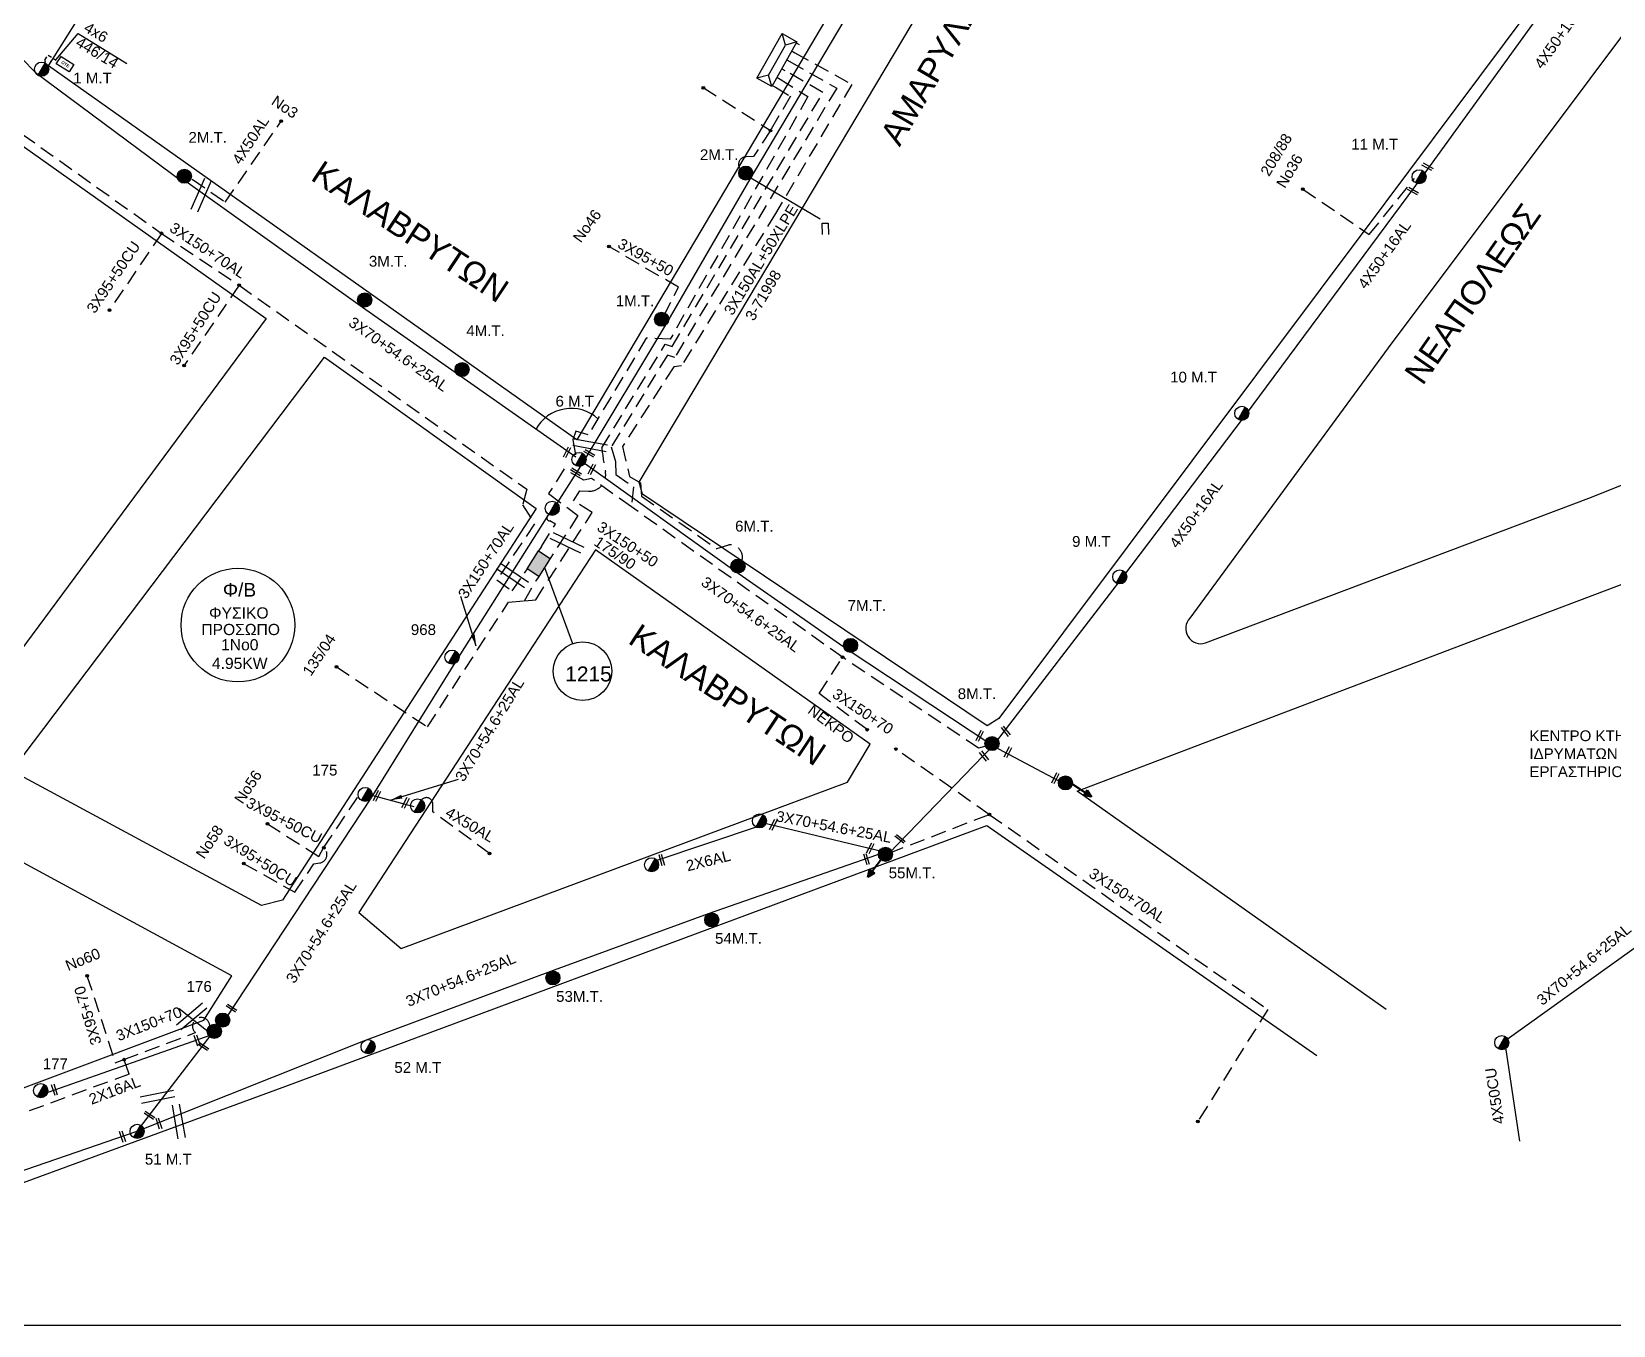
# Model space of a CAD drawing. Header units: millimetres. Extents: x 839 to 3144, y 747 to 1790.
# Drawn here: x 2443.5 to 2707.6, y 763.7 to 979.7 of the extents above; entities that cross this region are included whole.
import ezdxf
from ezdxf.enums import TextEntityAlignment as Align

# ---------------------------------------------------------------- set-up
doc = ezdxf.new("R2010")
doc.units = ezdxf.units.MM
doc.linetypes.add('DASHED', pattern=[19.05, 12.7, -6.35])
for name, color, linetype in [('Link Box 4 Διευθύνσεων', 7, 'Continuous'), ('Pillar OTE', 7, 'Continuous'), ('Γέφυρες Εναερίου Δικτύου', 7, 'DASHED'), ('Γυμνά εναέρια ΧΤ (1Φ)   2x16AL', 7, 'Continuous'), ('Γυμνά εναέρια ΧΤ (3Φ)   4x50CU', 7, 'Continuous'), ('Γυμνά εναέρια ΧΤ και ΦΟΠ (3Φ)   4x50+16AL', 7, 'Continuous'), ('Επίτονοι', 7, 'Continuous'), ('Επιγραφές - Σχήματα', 7, 'Continuous'), ('Καλώδια ΧΤ   2x6AL', 7, 'DASHED'), ('Καλώδια ΧΤ   3x150+50AL', 7, 'DASHED'), ('Καλώδια ΧΤ   3x150+70AL', 7, 'DASHED'), ('Καλώδια ΧΤ   3x150AL+50CU', 7, 'DASHED'), ('Καλώδια ΧΤ   3x150AL+50XLPE', 7, 'DASHED'), ('Καλώδια ΧΤ   3x95+50CU', 7, 'DASHED'), ('Καλώδια ΧΤ   4x50AL', 7, 'DASHED'), ('Μηχανική τομή', 7, 'Continuous'), ('Στύλος Ξύλινος', 7, 'Continuous'), ('Στύλος Ξύλινος @ 1', 7, 'Continuous'), ('Στύλος ΦΜ', 7, 'Continuous'), ('Στύλος ΦΜ @ 1', 7, 'Continuous'), ('Συνδέσεις', 7, 'Continuous'), ('Συνεστραμμένα ΧΤ   3x70+54.6+25AL', 7, 'SYN_LINE'), ('Τομή', 7, 'Continuous'), ('Υποσταθμός πόλεως', 7, 'Continuous'), ('Υπόβαθρο ΔΕΗ', 7, 'Continuous'), ('Υπόγεια καλώδια Παροχών ΧΤ   4x6', 7, 'DASHED')]:
    doc.layers.add(name, color=color, linetype=linetype)
doc.styles.add('ar', font='ARIAL.TTF')
doc.styles.get("Standard").update_dxf_attribs({"font": 'ARIAL.TTF'})
doc.linetypes.add('SYN_LINE', pattern='A,0.5,-0.0001,["/\\/\\/\\/",Standard,S=0.1,R=0,X=0,Y=-0.05],-0.25', length=0.7501)
doc.dimstyles.new('ISO-25', dxfattribs={"dimtxt": 2.5, "dimasz": 2.5, "dimexe": 1.25, "dimexo": 0.625, "dimtad": 1, "dimtxsty": 'Standard', "dimcen": 2.5, "dimadec": 0, "dimazin": 0, "dimtfac": 1, "dimtmove": 0, "dimatfit": 3, "dimfxl": 1, "dimarcsym": 0})

# ---------------------------------------------------------------- blocks, each defined once
blk = doc.blocks.new('ΥΠΑΡΧΩΝ ΤΣΙΜΕΝΤΕΝΙΟΣ ΣΤΥΛΟΣ')
at = {"layer": 'Στύλος ΦΜ'}
blk.add_hatch(color=7, dxfattribs=at).paths.add_polyline_path([(-1.29, -2.28, 0.574793), (2.62, 0, 0.268822), (1.3, 2.27)])
at = {"layer": 'Στύλος ΦΜ', "color": 7}
blk.add_line((-1.29, -2.28), (1.3, 2.27), dxfattribs=at)
blk.add_circle((0, 0), 2.62, dxfattribs=at)
at = {"layer": 'Στύλος ΦΜ', "flags": 4}
for tag, p in [('ΑΡΙΘΜΟΣ', (-4.68, 8.05)), ('ΤΥΠΟΣ', (-4.91, 3.03))]:
    blk.add_attdef(tag, p, '', height=4, dxfattribs=at)
blk = doc.blocks.new('ΤΟΜΗ')
at = {"layer": 'Τομή', "ltscale": 40}
for p, q in [((-5.68, 0), (5.68, 0)), ((5.68, -2.33), (-5.68, -2.33))]:
    blk.add_line(p, q, dxfattribs=at)
blk = doc.blocks.new('ΕΠΙΤΟΝΟΣ')
at = {"layer": 'Επίτονοι', "lineweight": 40, "ltscale": 40}
blk.add_hatch(color=256, dxfattribs=at).paths.add_polyline_path([(-1.13, 6.47), (0, 9.1), (1.13, 6.47)])
for p, q in [((-1.13, 6.47), (0, 9.1)), ((1.13, 6.47), (-1.13, 6.47)), ((-1.13, 6.47), (0, 6.47)), ((0, 9.1), (1.13, 6.47)), ((0, 6.47), (0, 0))]:
    blk.add_line(p, q, dxfattribs=at)
blk = doc.blocks.new('ΥΠΟΣΤΑΘΜΟΣ ΠΟΛΕΩΣ 6 ΑΝΑΧΩΡΗΣΕΩΝ')
at = {"layer": 'Υποσταθμός πόλεως', "linetype": 'Continuous', "ltscale": 40}
for p, q in [((-8.18, -2.82), (-8.18, -4)), ((-5.01, -2.82), (-5.01, -4)), ((-1.74, -2.82), (-1.74, -4)), ((1.65, -2.82), (1.65, -4)), ((5.07, -2.82), (5.07, -4)), ((8.16, -2.82), (8.16, -4))]:
    blk.add_line(p, q, dxfattribs=at)
blk.add_lwpolyline([(-8.57, 2.82), (8.57, 2.82), (8.57, -2.82), (-8.57, -2.82)], close=True, dxfattribs=at)
for points in [[(-5.75, 0), (-8.57, 2.82)], [(5.75, 0), (8.57, 2.82)], [(-8.57, -2.82), (-5.75, 0)], [(-5.75, 0), (5.75, 0)], [(8.57, -2.82), (5.75, 0)]]:
    blk.add_lwpolyline(points, dxfattribs=at)
at = {"layer": 'Υποσταθμός πόλεως', "linetype": 'SYN_LINE', "ltscale": 40, "flags": 1}
for tag, p in [('ΜΕΤΑΣΧΗΜΑΤΙΣΜΟΣ', (9.64, 1.91)), ('ΙΣΧΥΣ', (9.62, -0.89)), ('ΑΡΙΘΜΟΣ', (9.74, -3.61))]:
    blk.add_attdef(tag, p, '', height=1.8, dxfattribs=at)
blk = doc.blocks.new('LINK BOX 4 ΑΝΑΧΩΡΗΣΕΩΝ')
at = {"layer": 'Link Box 4 Διευθύνσεων', "ltscale": 40}
blk.add_hatch(color=256, dxfattribs=at).paths.add_polyline_path([(-3.54, 0), (-3.54, -4.67), (3.54, -4.67), (3.54, 0)])
for p, q in [((-3.54, 0), (-5.33, 0)), ((5.33, 0), (3.54, 0)), ((-3.54, -4.67), (-5.33, -4.67)), ((5.33, -4.67), (3.54, -4.67))]:
    blk.add_line(p, q, dxfattribs=at)
blk.add_lwpolyline([(-3.54, -4.67), (-3.54, 0), (3.54, 0), (3.54, -4.67)], close=True, dxfattribs=at)
blk = doc.blocks.new('ΥΠΑΡΧΩΝ ΞΥΛΙΝΟΣ ΣΤΥΛΟΣ')
at = {"layer": 'Στύλος Ξύλινος'}
h = blk.add_hatch(color=7, dxfattribs=at)
h.paths.add_polyline_path([(-2.62, 0, 0.270008), (-1.29, -2.28), (1.3, 2.27, 0.576266)])
h.paths.add_polyline_path([(-1.29, -2.28, 0.574793), (2.62, 0, 0.268822), (1.3, 2.27)])
at = {"layer": 'Στύλος Ξύλινος', "color": 7}
blk.add_line((-1.29, -2.28), (1.3, 2.27), dxfattribs=at)
blk.add_circle((0, 0), 2.62, dxfattribs=at)
at = {"layer": 'Στύλος Ξύλινος', "flags": 4}
for tag, p in [('ΑΡΙΘΜΟΣ', (-4.91, 8.6)), ('ΤΥΠΟΣ', (-4.85, 3.39))]:
    blk.add_attdef(tag, p, '', height=4, dxfattribs=at)
blk = doc.blocks.new('_ΣΥΝΔΕΣΗ')
at = {"layer": 'Συνδέσεις', "linetype": 'SYN_LINE', "ltscale": 40}
blk.add_hatch(color=256, dxfattribs=at).paths.add_polyline_path([(0.5, -0.01, 1), (-0.5, -0.01, 1)])
at = {"layer": 'Συνδέσεις'}
blk.add_circle((0, -0.01), 0.5, dxfattribs=at)
blk = doc.blocks.new('ΜΗΧΑΝΙΚΗ ΤΟΜΗ')
at = {"layer": 'Μηχανική τομή', "ltscale": 40}
for p, q in [((-1.89, 0.78), (1.89, 0.78)), ((1.89, 0), (-1.89, 0))]:
    blk.add_line(p, q, dxfattribs=at)
blk = doc.blocks.new('A$C3F94617C')
at = {"layer": 'Μηχανική τομή', "xscale": 0.5, "yscale": 0.5, "zscale": 0.5}
blk.add_blockref('ΜΗΧΑΝΙΚΗ ΤΟΜΗ', (0.95, 0), dxfattribs=at)
blk = doc.blocks.new('PILLAR ΟΤΕ')
at = {"layer": 'Pillar OTE', "ltscale": 40}
blk.add_lwpolyline([(-3.31, 2.02), (3.39, 2.02), (3.39, -1.99), (-3.31, -1.99)], close=True, dxfattribs=at)
at = {"layer": 'Pillar OTE', "insert": (-1.81, 0.71), "char_height": 1.3575, "width": 109.961, "attachment_point": 1}
blk.add_mtext('{\\fArial|b1|i0|c161|p34;OTE}', dxfattribs=at)

msp = doc.modelspace()

# ---------------------------------------------------------------- linework, layer by layer
at = {"layer": 'Γέφυρες Εναερίου Δικτύου', "color": 173, "ltscale": 0.2}
msp.add_lwpolyline([(2555.63, 970.37), (2566.83, 963.23)], dxfattribs=at)
msp.add_lwpolyline([(2567.66, 970.42), (2570.17, 968.93), (2566.83, 963.23), (2564.03, 958.85), (2562.71, 958.79, 0.700331), (2562, 956.54, 4.844183)], format="xyb", dxfattribs=at)
at = {"layer": 'Γέφυρες Εναερίου Δικτύου', "color": 173, "linetype": 'SYN_LINE', "ltscale": 15}
msp.add_lwpolyline([(2563.58, 955.29), (2575.17, 948.48)], dxfattribs=at)
at = {"layer": 'Γέφυρες Εναερίου Δικτύου', "color": 151, "ltscale": 0.2}
msp.add_lwpolyline([(2655.77, 953.41), (2666.84, 945.84), (2674.4, 955.19)], dxfattribs=at)
at = {"layer": 'Γέφυρες Εναερίου Δικτύου', "color": 62, "ltscale": 0.2}
msp.add_lwpolyline([(2603.39, 849), (2587.8, 859.92)], dxfattribs=at)
at = {"layer": 'Γυμνά εναέρια ΧΤ (1Φ)   2x16AL', "color": 1, "ltscale": 0.2}
msp.add_lwpolyline([(2446.22, 802.65), (2473.45, 812.21)], dxfattribs=at)
at = {"layer": 'Γυμνά εναέρια ΧΤ (3Φ)   4x50CU', "linetype": 'SYN_LINE', "ltscale": 15}
msp.add_lwpolyline([(2691.98, 794.42), (2689.48, 811.22)], dxfattribs=at)
at = {"layer": 'Γυμνά εναέρια ΧΤ και ΦΟΠ (3Φ)   4x50+16AL', "color": 151, "linetype": 'SYN_LINE', "ltscale": 20}
msp.add_lwpolyline([(2704.9, 995.95), (2675.83, 955.77), (2645.93, 915.43), (2625.63, 888.65), (2603.98, 860.46), (2615.84, 854.18)], dxfattribs=at)
at = {"layer": 'Επιγραφές - Σχήματα', "linetype": 'Continuous', "ltscale": 0.2}
for p, q in [((2529.12, 890.25), (2533.79, 877.52)), ((2468.07, 816.59), (2473.71, 812.17))]:
    msp.add_line(p, q, dxfattribs=at)
at = {"layer": 'Επιγραφές - Σχήματα'}
msp.add_lwpolyline([(875.79, 1777.39), (2904.25, 1777.39), (2904.25, 763.69), (875.79, 763.69)], close=True, dxfattribs=at)
at = {"layer": 'Επιγραφές - Σχήματα', "linetype": 'Continuous', "ltscale": 0.2}
msp.add_lwpolyline([(2575.51, 945.86), (2575.46, 947.73), (2576.48, 947.73), (2576.53, 945.84)], dxfattribs=at)
at = {"layer": 'Επιγραφές - Σχήματα', "color": 202}
msp.add_circle((2477.9, 880.62), 9.49, dxfattribs=at)
at = {"layer": 'Επιγραφές - Σχήματα', "linetype": 'Continuous', "ltscale": 0.2}
msp.add_circle((2535.47, 872.93), 4.89, dxfattribs=at)
msp.add_arc((2533.55, 910.09), 6.71, 48.0169, 151.656, dxfattribs=at)
at = {"layer": 'Καλώδια ΧΤ   2x6AL', "color": 62, "linetype": 'SYN_LINE', "ltscale": 20}
msp.add_lwpolyline([(2547.57, 841.27), (2565.2, 847.14)], dxfattribs=at)
at = {"layer": 'Καλώδια ΧΤ   3x150+50AL', "color": 85, "ltscale": 0.2}
msp.add_lwpolyline([(2525.74, 884.66), (2527.64, 884.86), (2537.09, 899.44), (2533.96, 901.39), (2535.02, 903.02), (2536.48, 902.98, 0.482625), (2539.27, 906.27, -0.024077), (2538.68, 910.24), (2549.26, 927.52), (2550.42, 927.13), (2575.6, 969.53), (2569.24, 973.23)], format="xyb", dxfattribs=at)
for points in [[(2528.59, 893.75), (2530.94, 897.48), (2530, 898.02)], [(2494.37, 873.65), (2509.57, 863.62), (2523.07, 884.43), (2525.74, 884.66), (2527.68, 888.01)]]:
    msp.add_lwpolyline(points, dxfattribs=at)
at = {"layer": 'Καλώδια ΧΤ   3x150+50AL', "color": 2, "ltscale": 0.2}
msp.add_lwpolyline([(2458.87, 808.06), (2459.72, 805.63), (2422.58, 791.97), (2414.79, 789.19), (2414.63, 788.58, -0.886478), (2410.61, 789.13), (2405.33, 787.46), (2404.84, 786.18, -0.665936), (2401.42, 786.07), (2387.39, 780.69, -0.200414), (2381.56, 780.87), (2379.83, 782.97), (2321.37, 821.11), (2326.2, 825.67)], format="xyb", dxfattribs=at)
at = {"layer": 'Καλώδια ΧΤ   3x150+50AL', "color": 85, "ltscale": 0.2}
msp.add_arc((2530.01, 898.54), 0.526, 103.4078, 268.6554, dxfattribs=at)
at = {"layer": 'Καλώδια ΧΤ   3x150+70AL', "color": 30, "ltscale": 0.2}
msp.add_lwpolyline([(2441.9, 962.6), (2465.16, 946.03), (2478.13, 937.37), (2526.15, 903.29), (2525.46, 900.7), (2527.45, 897.51), (2521.15, 888.18), (2523.7, 886.33), (2525.71, 889.26)], dxfattribs=at)
at = {"layer": 'Καλώδια ΧΤ   3x150+70AL', "color": 151, "ltscale": 0.2}
for points in [[(2603.44, 860.58), (2601.61, 860.07), (2578.88, 875.25), (2543.64, 900.35), (2536.96, 905.11), (2535.68, 904.8), (2532.38, 906.71), (2529.79, 902.57), (2534.69, 898.91), (2530.55, 892.5)], [(2582.98, 863.16), (2574.98, 869.17), (2578.88, 875.25)]]:
    msp.add_lwpolyline(points, dxfattribs=at)
at = {"layer": 'Καλώδια ΧΤ   3x150+70AL', "color": 62, "ltscale": 0.2}
msp.add_lwpolyline([(2586.65, 842.55), (2603.39, 849), (2649.89, 816.45), (2638.2, 797.73)], dxfattribs=at)
at = {"layer": 'Καλώδια ΧΤ   3x150+70AL', "color": 2, "ltscale": 0.2}
msp.add_lwpolyline([(2452.7, 822.06), (2457.42, 807.53), (2458.87, 808.06)], dxfattribs=at)
msp.add_lwpolyline([(2458.87, 808.06), (2470.81, 812.57, -1.536755), (2473.2, 813.68)], format="xyb", dxfattribs=at)
at = {"layer": 'Καλώδια ΧΤ   3x150AL+50CU', "linetype": 'DASHED', "ltscale": 0.2}
msp.add_lwpolyline([(2446.26, 974.01), (2446.8, 974.86)], dxfattribs=at)
at = {"layer": 'Καλώδια ΧΤ   3x150AL+50XLPE', "color": 173, "linetype": 'SYN_LINE', "ltscale": 20}
msp.add_lwpolyline([(2535.55, 907.77), (2549.51, 931.05), (2563.47, 955.11), (2578.99, 981.25), (2594.44, 1007.93)], dxfattribs=at)
at = {"layer": 'Καλώδια ΧΤ   3x150AL+50XLPE', "color": 151, "ltscale": 0.2}
msp.add_lwpolyline([(2570.07, 974.71), (2577.91, 970.29), (2550.86, 925.32), (2549.65, 925.72), (2540.25, 910.37), (2540.95, 907.91), (2541, 905.76), (2543.96, 903.7), (2543.64, 900.35)], dxfattribs=at)
at = {"layer": 'Καλώδια ΧΤ   3x150AL+50XLPE', "color": 62, "ltscale": 0.2}
msp.add_lwpolyline([(2570.91, 976.2), (2580.44, 970.9), (2567.68, 949.33), (2551.96, 923.9), (2550.68, 923.77), (2542.14, 910.45), (2543.31, 905.43), (2545.15, 904.38), (2545.3, 902.15), (2557.86, 893.39), (2559.87, 894, -0.572095), (2562.02, 891.18, -4.014858)], format="xyb", dxfattribs=at)
at = {"layer": 'Καλώδια ΧΤ   3x150AL+50XLPE', "color": 2, "ltscale": 0.2}
msp.add_lwpolyline([(2568.44, 971.8), (2573.1, 968.86), (2550.09, 928.37), (2546.1, 928.53), (2536.41, 912.37), (2534.32, 913.03), (2533.82, 911.56), (2534.32, 908.69)], dxfattribs=at)
at = {"layer": 'Καλώδια ΧΤ   3x95+50CU', "color": 30, "ltscale": 0.2}
for points in [[(2465.16, 946.03), (2456.45, 933.21)], [(2478.13, 937.37), (2468.91, 923.96)]]:
    msp.add_lwpolyline(points, dxfattribs=at)
at = {"layer": 'Καλώδια ΧΤ   3x95+50CU', "color": 173, "ltscale": 0.2}
msp.add_lwpolyline([(2549.05, 932.28), (2551.48, 937.04), (2539.86, 943.84)], dxfattribs=at)
at = {"layer": 'Καλώδια ΧΤ   3x95+50CU', "color": 85, "ltscale": 0.2}
msp.add_lwpolyline([(2482.83, 847.45), (2491.43, 841.96), (2492.21, 843.44), (2498.18, 852.27)], dxfattribs=at)
msp.add_lwpolyline([(2478.85, 840.82), (2487.41, 836), (2490.6, 840.76), (2491.57, 840.9, 0.669241), (2492.21, 843.44)], format="xyb", dxfattribs=at)
at = {"layer": 'Καλώδια ΧΤ   4x50AL', "color": 173, "ltscale": 0.2}
msp.add_lwpolyline([(2470.27, 955.08), (2475.79, 951.25), (2485.14, 964.78)], dxfattribs=at)
at = {"layer": 'Καλώδια ΧΤ   4x50AL', "color": 85, "ltscale": 0.2}
msp.add_lwpolyline([(2519.92, 842.49), (2510.46, 849.43), (2510.45, 850.75, 0.706248), (2508.56, 851.41, 2.078555)], format="xyb", dxfattribs=at)
at = {"layer": 'Συνεστραμμένα ΧΤ   3x70+54.6+25AL', "color": 173, "ltscale": 10}
msp.add_lwpolyline([(2438.23, 979.1), (2444.55, 972.42)], dxfattribs=at)
at = {"layer": 'Συνεστραμμένα ΧΤ   3x70+54.6+25AL', "color": 173, "ltscale": 20}
msp.add_lwpolyline([(2444.08, 972.92), (2468.76, 954.59)], dxfattribs=at)
at = {"layer": 'Συνεστραμμένα ΧΤ   3x70+54.6+25AL', "color": 2, "ltscale": 20}
msp.add_lwpolyline([(2469.59, 954.49), (2498.7, 933.71), (2534.32, 908.69)], dxfattribs=at)
at = {"layer": 'Συνεστραμμένα ΧΤ   3x70+54.6+25AL', "color": 85, "ltscale": 10}
msp.add_lwpolyline([(2530.5, 899.82), (2535.55, 907.77)], dxfattribs=at)
at = {"layer": 'Συνεστραμμένα ΧΤ   3x70+54.6+25AL', "color": 62, "ltscale": 20}
for points in [[(2586.65, 842.55), (2603.98, 860.46), (2579.63, 876.52), (2560.88, 889.63), (2535.55, 907.77)], [(2461.1, 796.13), (2498.96, 811.22), (2530.17, 822.84), (2556.51, 832.44), (2585.86, 842.71), (2566.18, 847.43)]]:
    msp.add_lwpolyline(points, dxfattribs=at)
at = {"layer": 'Συνεστραμμένα ΧΤ   3x70+54.6+25AL', "color": 85, "ltscale": 20}
for points in [[(2476.06, 815.17), (2500.14, 851.7), (2514.47, 874.74), (2529.81, 899.1)], [(2499.44, 852.46), (2507.28, 850.32)]]:
    msp.add_lwpolyline(points, dxfattribs=at)
at = {"layer": 'Συνεστραμμένα ΧΤ   3x70+54.6+25AL', "ltscale": 20}
msp.add_lwpolyline([(2689.48, 811.22), (2724.82, 836.53), (2759.6, 862.18)], dxfattribs=at)
at = {"layer": 'Συνεστραμμένα ΧΤ   3x70+54.6+25AL', "color": 1, "ltscale": 20}
msp.add_lwpolyline([(2394.27, 772.71), (2422.24, 782.75), (2461.1, 796.13), (2473.45, 812.21)], dxfattribs=at)
at = {"layer": 'Υπόβαθρο ΔΕΗ'}
for points in [[(2534.48, 911.54), (2446.26, 974.01), (2515.78, 1084.35), (2547.98, 1135.31), (2615.62, 1211.63), (2684.56, 1289.73), (2704.29, 1262.13), (2742.45, 1247.53), (2689.38, 1168.31), (2639.25, 1087.91), (2593.48, 1011.15), (2555.21, 946.45), (2534.48, 911.54)], [(2603.01, 863.79), (2545.47, 902.46), (2544.94, 904.51), (2619.44, 1029.67), (2680.19, 1132.74), (2754.03, 1242.66), (2842.29, 1209.49), (2799.07, 1139.93), (2740.93, 1046.78), (2669.46, 951.09), (2604.99, 865), (2603.01, 863.79)], [(2451.21, 979.38), (2459.35, 974.37)], [(2669.64, 816.45), (2618.07, 852.91), (2694.48, 881.96), (2737.35, 898.13)], [(2329.35, 820.26), (2387.14, 782.75), (2472.21, 814.65), (2476.88, 822.06), (2379.67, 874.79), (2367.18, 856), (2329.35, 820.26)], [(2383.31, 763.88), (2390.06, 768.44), (2485.9, 803.62), (2602.98, 847.15), (2658.11, 808.75)]]:
    msp.add_lwpolyline(points, dxfattribs=at)
msp.add_lwpolyline([(2891.74, 1163.49), (2869.31, 1198.32), (2857.21, 1203.24), (2806.56, 1123.33), (2756.82, 1044.44), (2737.33, 1016.79), (2670.02, 926.9), (2636.87, 881.79, 0.769211), (2639.49, 877.63), (2703.52, 901.81), (2729.08, 912)], format="xyb", dxfattribs=at)
for points in [[(2386.72, 884.93), (2439.19, 962.58), (2482.62, 931.8), (2430.54, 861.44)], [(2440.16, 856.29), (2492.35, 925.37), (2527.72, 900.09), (2485.36, 834.68), (2481.86, 833.81)], [(2498.08, 832.64), (2505.17, 826.62), (2579.72, 854.41), (2583.51, 860.72), (2537.65, 893.17)]]:
    msp.add_lwpolyline(points, close=True, dxfattribs=at)
at = {"layer": 'Υπόγεια καλώδια Παροχών ΧΤ   4x6', "color": 173, "linetype": 'DASHED', "ltscale": 0.05}
msp.add_lwpolyline([(2445.72, 974.47, 0.179263), (2445.68, 974.97), (2446.22, 975.81), (2447.84, 974.79)], format="xyb", dxfattribs=at)

# ---------------------------------------------------------------- block references
at = {"layer": 'Link Box 4 Διευθύνσεων', "xscale": 0.5000000000000366, "yscale": 0.5000000000000366, "zscale": 0.5000000000000366, "rotation": 57.40127567530714}
msp.add_blockref('LINK BOX 4 ΑΝΑΧΩΡΗΣΕΩΝ', (2527.15, 891.51), dxfattribs=at)
at = {"layer": 'Pillar OTE', "xscale": 0.3749999999999999, "yscale": 0.3749999999999999, "zscale": 0.3749999999999999, "rotation": 327.8224421343824}
msp.add_blockref('PILLAR ΟΤΕ', (2449.03, 974.29), dxfattribs=at)
at = {"layer": 'Επίτονοι'}
for p, xscale, yscale, zscale, rotation in [((2617.01, 854.21), 0.4499999999997981, 0.4499999999997981, 0.4499999999997981, 236.6273438908938), ((2585.54, 841.8), 0.4500000000001192, 0.4500000000001192, 0.4500000000001192, 143.0121658120987)]:
    msp.add_blockref('ΕΠΙΤΟΝΟΣ', p, dxfattribs=dict(at, xscale=xscale, yscale=yscale, zscale=zscale, rotation=rotation))
at = {"layer": 'Επιγραφές - Σχήματα', "ltscale": 0.2}
for p, rotation in [((2677.49, 956.87), 151.1949674414094), ((2675.09, 952.81), 151.1949674414094), ((2533.13, 910.4), 243.1725739680741), ((2537.53, 908.97), 149.6674386260489), ((2535.29, 905.9), 149.6674386260489), ((2537.26, 907.56), 243.1725739680741), ((2605.4, 863.52), 308.7184149925095), ((2602.03, 863.06), 243.1725739680741), ((2601.76, 859.36), 308.7184149925095), ((2606.74, 860.33), 243.1725739680741), ((2614.68, 855.99), 243.1725739680741), ((2501.4, 853.04), 243.1725739680741), ((2506.16, 851.87), 243.1725739680741), ((2567.56, 848.2), 243.1725739680741), ((2587.62, 845.35), 322.2137413259049), ((2583.76, 844.28), 243.1725739680741), ((2548.24, 842.26), 286.6914252185033), ((2582.42, 842.4), 286.6914252185034), ((2477.74, 816.29), 146.2133020609997), ((2471.59, 810.4), 108.5322062583109), ((2473.04, 809.88), 146.2133020609997), ((2447.75, 802.2), 108.5322062583109), ((2464.02, 798.4), 146.2133020609997), ((2465.2, 796.56), 108.5322062583106), ((2459.11, 794.36), 108.5322062583109)]:
    msp.add_blockref('A$C3F94617C', p, dxfattribs=dict(at, rotation=rotation))
at = {"layer": 'Στύλος Ξύλινος @ 1', "ltscale": 40}
ref = msp.add_blockref('ΥΠΑΡΧΩΝ ΞΥΛΙΝΟΣ ΣΤΥΛΟΣ', (2468.96, 955.58), dxfattribs=dict(at, xscale=0.4499999999998181, yscale=0.4499999999998181, zscale=0.4499999999998181))
ref.add_attrib('ΤΥΠΟΣ', '2Μ.Τ.', (2469.65, 961.16), dxfattribs={"layer": 'Στύλος Ξύλινος', "height": 1.8, "flags": 4})
ref = msp.add_blockref('ΥΠΑΡΧΩΝ ΞΥΛΙΝΟΣ ΣΤΥΛΟΣ', (2562.72, 956.09), dxfattribs=dict(at, xscale=0.4499999999998181, yscale=0.4499999999998181, zscale=0.4499999999998181))
ref.add_attrib('ΤΥΠΟΣ', '2Μ.Τ.', (2555.06, 958.27), dxfattribs={"layer": 'Στύλος Ξύλινος', "height": 1.8, "flags": 4})
ref = msp.add_blockref('ΥΠΑΡΧΩΝ ΞΥΛΙΝΟΣ ΣΤΥΛΟΣ', (2499.08, 934.91), dxfattribs=dict(at, xscale=0.4499999999998181, yscale=0.4499999999998181, zscale=0.4499999999998181))
ref.add_attrib('ΤΥΠΟΣ', '3Μ.Τ.', (2499.78, 940.48), dxfattribs={"layer": 'Στύλος Ξύλινος', "height": 1.8, "flags": 4})
ref = msp.add_blockref('ΥΠΑΡΧΩΝ ΞΥΛΙΝΟΣ ΣΤΥΛΟΣ', (2548.67, 931.69), dxfattribs=dict(at, xscale=0.4499999999998181, yscale=0.4499999999998181, zscale=0.4499999999998181))
ref.add_attrib('ΤΥΠΟΣ', '1Μ.Τ.', (2541.01, 933.87), dxfattribs={"layer": 'Στύλος Ξύλινος', "height": 1.8, "flags": 4})
ref = msp.add_blockref('ΥΠΑΡΧΩΝ ΞΥΛΙΝΟΣ ΣΤΥΛΟΣ', (2515.35, 923.29), dxfattribs=dict(at, xscale=0.4499999999998181, yscale=0.4499999999998181, zscale=0.4499999999998181))
ref.add_attrib('ΤΥΠΟΣ', '4Μ.Τ.', (2516.05, 928.87), dxfattribs={"layer": 'Στύλος Ξύλινος', "height": 1.8, "flags": 4})
ref = msp.add_blockref('ΥΠΑΡΧΩΝ ΞΥΛΙΝΟΣ ΣΤΥΛΟΣ', (2561.42, 890.47), dxfattribs=dict(at, xscale=0.4499999999998181, yscale=0.4499999999998181, zscale=0.4499999999998181))
ref.add_attrib('ΤΥΠΟΣ', '6Μ.Τ.', (2560.94, 896.24), dxfattribs={"layer": 'Στύλος Ξύλινος', "height": 1.8, "flags": 4})
ref = msp.add_blockref('ΥΠΑΡΧΩΝ ΞΥΛΙΝΟΣ ΣΤΥΛΟΣ', (2580.21, 877.23), dxfattribs=dict(at, xscale=0.4499999999998181, yscale=0.4499999999998181, zscale=0.4499999999998181))
ref.add_attrib('ΤΥΠΟΣ', '7Μ.Τ.', (2579.73, 883), dxfattribs={"layer": 'Στύλος Ξύλινος', "height": 1.8, "flags": 4})
ref = msp.add_blockref('ΥΠΑΡΧΩΝ ΞΥΛΙΝΟΣ ΣΤΥΛΟΣ', (2603.84, 860.84), dxfattribs=dict(at, xscale=0.4499999999998181, yscale=0.4499999999998181, zscale=0.4499999999998181))
ref.add_attrib('ΤΥΠΟΣ', '8Μ.Τ.', (2598.12, 868.26), dxfattribs={"layer": 'Στύλος Ξύλινος', "height": 1.8, "flags": 4})
at = {"layer": 'Στύλος Ξύλινος @ 1', "ltscale": 40, "xscale": 0.4499999999998181, "yscale": 0.4499999999998181, "zscale": 0.4499999999998181}
for p in [(2616.1, 854.27), (2475.37, 814.66)]:
    msp.add_blockref('ΥΠΑΡΧΩΝ ΞΥΛΙΝΟΣ ΣΤΥΛΟΣ', p, dxfattribs=at)
at = {"layer": 'Στύλος Ξύλινος @ 1', "ltscale": 40}
ref = msp.add_blockref('ΥΠΑΡΧΩΝ ΞΥΛΙΝΟΣ ΣΤΥΛΟΣ', (2586.05, 842.35), dxfattribs=dict(at, xscale=0.4499999999998181, yscale=0.4499999999998181, zscale=0.4499999999998181))
ref.add_attrib('ΤΥΠΟΣ', '55Μ.Τ.', (2586.59, 838.35), dxfattribs={"layer": 'Στύλος Ξύλινος', "height": 1.8, "flags": 4})
ref = msp.add_blockref('ΥΠΑΡΧΩΝ ΞΥΛΙΝΟΣ ΣΤΥΛΟΣ', (2557.04, 831.4), dxfattribs=dict(at, xscale=0.4499999999998181, yscale=0.4499999999998181, zscale=0.4499999999998181))
ref.add_attrib('ΤΥΠΟΣ', '54Μ.Τ.', (2557.59, 827.4), dxfattribs={"layer": 'Στύλος Ξύλινος', "height": 1.8, "flags": 4})
ref = msp.add_blockref('ΥΠΑΡΧΩΝ ΞΥΛΙΝΟΣ ΣΤΥΛΟΣ', (2530.51, 821.71), dxfattribs=dict(at, xscale=0.4499999999998181, yscale=0.4499999999998181, zscale=0.4499999999998181))
ref.add_attrib('ΤΥΠΟΣ', '53Μ.Τ.', (2531.05, 817.71), dxfattribs={"layer": 'Στύλος Ξύλινος', "height": 1.8, "flags": 4})
ref = msp.add_blockref('ΥΠΑΡΧΩΝ ΞΥΛΙΝΟΣ ΣΤΥΛΟΣ', (2473.96, 812.78), dxfattribs=dict(at, xscale=0.4499999999998181, yscale=0.4499999999998181, zscale=0.4499999999998181))
ref.add_attrib('ΑΡΙΘΜΟΣ', '176', (2469.35, 819.38), dxfattribs={"layer": 'Στύλος Ξύλινος', "height": 1.8, "flags": 4})
at = {"layer": 'Στύλος ΦΜ @ 1', "ltscale": 40}
ref = msp.add_blockref('ΥΠΑΡΧΩΝ ΤΣΙΜΕΝΤΕΝΙΟΣ ΣΤΥΛΟΣ', (2445.13, 973.45), dxfattribs=dict(at, xscale=0.4499999999998181, yscale=0.4499999999998181, zscale=0.4499999999998181))
ref.add_attrib('ΤΥΠΟΣ', '1 M.T', (2450.41, 971.07), dxfattribs={"layer": 'Στύλος ΦΜ', "height": 1.8, "flags": 4})
ref = msp.add_blockref('ΥΠΑΡΧΩΝ ΤΣΙΜΕΝΤΕΝΙΟΣ ΣΤΥΛΟΣ', (2675.17, 955.48), dxfattribs=dict(at, xscale=0.4499999999998181, yscale=0.4499999999998181, zscale=0.4499999999998181))
ref.add_attrib('ΤΥΠΟΣ', '11 M.T', (2663.84, 960.02), dxfattribs={"layer": 'Στύλος ΦΜ', "height": 1.8, "flags": 4})
ref = msp.add_blockref('ΥΠΑΡΧΩΝ ΤΣΙΜΕΝΤΕΝΙΟΣ ΣΤΥΛΟΣ', (2645.55, 915.98), dxfattribs=dict(at, xscale=0.4499999999998181, yscale=0.4499999999998181, zscale=0.4499999999998181))
ref.add_attrib('ΤΥΠΟΣ', '10 M.T', (2633.59, 921.13), dxfattribs={"layer": 'Στύλος ΦΜ', "height": 1.8, "flags": 4})
ref = msp.add_blockref('ΥΠΑΡΧΩΝ ΤΣΙΜΕΝΤΕΝΙΟΣ ΣΤΥΛΟΣ', (2534.87, 908.28), dxfattribs=dict(at, xscale=0.4499999999998181, yscale=0.4499999999998181, zscale=0.4499999999998181))
ref.add_attrib('ΤΥΠΟΣ', '6 M.T', (2530.95, 917.11), dxfattribs={"layer": 'Στύλος ΦΜ', "height": 1.8, "flags": 4})
at = {"layer": 'Στύλος ΦΜ @ 1', "ltscale": 40, "xscale": 0.4499999999998181, "yscale": 0.4499999999998181, "zscale": 0.4499999999998181}
for p in [(2530.39, 900.12), (2507.92, 850.43), (2565, 847.93), (2546.99, 840.6), (2688.97, 810.9)]:
    msp.add_blockref('ΥΠΑΡΧΩΝ ΤΣΙΜΕΝΤΕΝΙΟΣ ΣΤΥΛΟΣ', p, dxfattribs=at)
at = {"layer": 'Στύλος ΦΜ @ 1', "ltscale": 40}
ref = msp.add_blockref('ΥΠΑΡΧΩΝ ΤΣΙΜΕΝΤΕΝΙΟΣ ΣΤΥΛΟΣ', (2625.17, 888.67), dxfattribs=dict(at, xscale=0.4499999999998181, yscale=0.4499999999998181, zscale=0.4499999999998181))
ref.add_attrib('ΤΥΠΟΣ', '9 M.T', (2617.21, 893.69), dxfattribs={"layer": 'Στύλος ΦΜ', "height": 1.8, "flags": 4})
ref = msp.add_blockref('ΥΠΑΡΧΩΝ ΤΣΙΜΕΝΤΕΝΙΟΣ ΣΤΥΛΟΣ', (2513.66, 875.27), dxfattribs=dict(at, xscale=0.4499999999998181, yscale=0.4499999999998181, zscale=0.4499999999998181))
ref.add_attrib('ΤΥΠΟΣ', '968', (2506.79, 878.96), dxfattribs={"layer": 'Στύλος ΦΜ', "height": 1.8, "flags": 4})
ref = msp.add_blockref('ΥΠΑΡΧΩΝ ΤΣΙΜΕΝΤΕΝΙΟΣ ΣΤΥΛΟΣ', (2499.15, 852.34), dxfattribs=dict(at, xscale=0.4499999999998181, yscale=0.4499999999998181, zscale=0.4499999999998181))
ref.add_attrib('ΤΥΠΟΣ', '175', (2490.33, 855.5), dxfattribs={"layer": 'Στύλος ΦΜ', "height": 1.8, "flags": 4})
ref = msp.add_blockref('ΥΠΑΡΧΩΝ ΤΣΙΜΕΝΤΕΝΙΟΣ ΣΤΥΛΟΣ', (2499.65, 810.22), dxfattribs=dict(at, xscale=0.4499999999998181, yscale=0.4499999999998181, zscale=0.4499999999998181))
ref.add_attrib('ΤΥΠΟΣ', '52 M.T', (2504.04, 805.85), dxfattribs={"layer": 'Στύλος ΦΜ', "height": 1.8, "flags": 4})
ref = msp.add_blockref('ΥΠΑΡΧΩΝ ΤΣΙΜΕΝΤΕΝΙΟΣ ΣΤΥΛΟΣ', (2444.97, 802.88), dxfattribs=dict(at, xscale=0.4499999999998181, yscale=0.4499999999998181, zscale=0.4499999999998181))
ref.add_attrib('ΤΥΠΟΣ', '177', (2445.31, 806.46), dxfattribs={"layer": 'Στύλος ΦΜ', "height": 1.8, "flags": 4})
ref = msp.add_blockref('ΥΠΑΡΧΩΝ ΤΣΙΜΕΝΤΕΝΙΟΣ ΣΤΥΛΟΣ', (2461.07, 796.08), dxfattribs=dict(at, xscale=0.4499999999998181, yscale=0.4499999999998181, zscale=0.4499999999998181))
ref.add_attrib('ΤΥΠΟΣ', '51 M.T', (2462.37, 790.53), dxfattribs={"layer": 'Στύλος ΦΜ', "height": 1.8, "flags": 4})
at = {"layer": 'Συνδέσεις', "xscale": 0.4500000000000455, "yscale": 0.4500000000000455, "zscale": 0.4500000000000455}
for p in [(2555.63, 970.32), (2485.14, 964.79), (2566.83, 963.19), (2655.76, 953.42), (2465.16, 946.04), (2539.88, 943.84), (2478.13, 937.37), (2456.45, 933.22), (2468.91, 923.96), (2578.88, 875.26), (2494.39, 873.65), (2582.98, 863.16), (2587.8, 859.93), (2603.4, 849.01), (2482.86, 847.45), (2492.24, 843.44), (2519.92, 842.49), (2478.87, 840.82), (2452.72, 822.06), (2458.89, 808.06), (2638.2, 797.74)]:
    msp.add_blockref('_ΣΥΝΔΕΣΗ', p, dxfattribs=at)
at = {"layer": 'Τομή'}
for p, xscale, yscale, zscale, rotation in [((2471.23, 952.66), 0.4999999999999272, 0.4999999999999272, 0.4999999999999272, 66.55143413348603), ((2536.84, 911.23), 0.499999999999971, 0.499999999999971, 0.499999999999971, 349.5722064993926), ((2533.14, 894.88), 0.499999999999923, 0.499999999999923, 0.499999999999923, 334.4190263251105), ((2524.09, 889.39), 0.5000000000000288, 0.5000000000000288, 0.5000000000000288, 325.8096910887824), ((2469.8, 815.73), 0.4999999999999229, 0.4999999999999229, 0.4999999999999229, 40.19758633697001), ((2464.34, 802.42), 0.4999999999999218, 0.4999999999999218, 0.4999999999999218, 11.50318675437288), ((2468.61, 797.85), 0.5000000000000617, 0.5000000000000617, 0.5000000000000617, 279.8750295626617)]:
    msp.add_blockref('ΤΟΜΗ', p, dxfattribs=dict(at, xscale=xscale, yscale=yscale, zscale=zscale, rotation=rotation))
at = {"layer": 'Υποσταθμός πόλεως', "xscale": 0.4999999999999716, "yscale": 0.4999999999999716, "zscale": 0.4999999999999716, "rotation": 60.66909465589381}
msp.add_blockref('ΥΠΟΣΤΑΘΜΟΣ ΠΟΛΕΩΣ 6 ΑΝΑΧΩΡΗΣΕΩΝ', (2567.92, 974.97), dxfattribs=at)

# ---------------------------------------------------------------- texts
at = {"layer": 'Γυμνά εναέρια ΧΤ (1Φ)   2x16AL', "ltscale": 0.2}
msp.add_text('2X16AL', height=1.8, rotation=20.6962, dxfattribs=at).set_placement((2457.32, 802.93), align=Align.MIDDLE)
at = {"layer": 'Γυμνά εναέρια ΧΤ (3Φ)   4x50CU', "ltscale": 0.2}
msp.add_text('4X50CU', height=1.8, rotation=98.8663, dxfattribs=at).set_placement((2687.78, 801.99), align=Align.MIDDLE)
at = {"layer": 'Γυμνά εναέρια ΧΤ και ΦΟΠ (3Φ)   4x50+16AL', "ltscale": 0.2}
for rotation, p in [(54.7936, (2698.8, 979.26)), (54.6118, (2669.36, 942.49)), (54.2977, (2637.91, 899.2))]:
    msp.add_text('4X50+16AL', height=1.8, rotation=rotation, dxfattribs=at).set_placement(p, align=Align.MIDDLE)
at = {"layer": 'Επιγραφές - Σχήματα', "color": 1, "style": 'ar'}
for s, height, p in [('Φ/Β', 2.286, (2478.17, 886.56)), ('ΦΥΣΙΚΟ ', 1.87, (2478.42, 882.65)), ('1No0', 1.87, (2478.22, 877.34)), ('4.95KW', 1.87, (2478.21, 874.24))]:
    msp.add_text(s, height=height, dxfattribs=at).set_placement(p, align=Align.MIDDLE)
at = {"layer": 'Επιγραφές - Σχήματα', "ltscale": 0.2}
msp.add_text('ΝΕΚΡΟ', height=1.8, rotation=322.9127, dxfattribs=at).set_placement((2576.96, 864.1), align=Align.MIDDLE)
at = {"layer": 'Επιγραφές - Σχήματα', "ltscale": 0.2, "attachment_point": 1}
for s, insert, char_height, width, rotation in [('ΑΜΑΡΥΛΛΙΔΟΣ', (2584.96, 962.39), 4, 68.291, 59.6155), ('4x6', (2452.95, 981.42), 1.8, 9.756, 328.9936), ('446/14', (2451.58, 978.96), 1.8, 9.756, 328.9936), ('\\pt7.2;Νο3', (2484.33, 969.18), 1.8, 9.756, 326.2662), ('208/88', (2648.55, 956.34), 1.8, 9.756, 59), ('Νο36', (2651.21, 954.35), 1.8, 9.756, 59), ('ΚΑΛΑΒΡΥΤΩΝ', (2492.07, 958.41), 4, 68.291, 326.5258), ('ΝΕΑΠΟΛΕΩΣ', (2672.47, 922.76), 4, 68.291, 55.1906), ('Νο46', (2533.71, 945.39), 1.8, 9.756, 53.706), ('3-71998', (2562.51, 932.18), 1.8, 9.756, 59.4711), ('\\pt7.2;175/90', (2538.22, 895.57), 1.8, 9.756, 325.7583), ('ΚΑΛΑΒΡΥΤΩΝ', (2545.06, 881.06), 4, 68.291, 326.5258), ('\\pt7.2;135/04', (2488.59, 872.96), 1.8, 9.756, 56.3095), ('\\pt7.2;Νο56', (2477.19, 851.6), 1.8, 9.756, 56.3095), ('\\pt7.2;Νο58', (2470.76, 842.44), 1.8, 9.756, 56.3095), ('\\pt7.2;Νο60', (2448.88, 824.48), 1.8, 9.756, 22.3632)]:
    msp.add_mtext(s, dxfattribs=dict(at, insert=insert, char_height=char_height, width=width, rotation=rotation))
at = {"layer": 'Επιγραφές - Σχήματα', "color": 1, "insert": (2471.79, 880.82), "char_height": 1.87, "width": 13.4628, "attachment_point": 1}
msp.add_mtext('ΠΡΟΣΩΠΟ', dxfattribs=at)
at = {"layer": 'Επιγραφές - Σχήματα', "linetype": 'Continuous', "ltscale": 0.2, "insert": (2532.57, 873.71), "char_height": 2.5, "width": 4.6126, "attachment_point": 1}
msp.add_mtext('1215', dxfattribs=at)
at = {"layer": 'Επιγραφές - Σχήματα', "color": 1, "linetype": 'Continuous', "ltscale": 0.2, "insert": (2693.59, 863.04), "char_height": 1.8, "width": 30.5797, "attachment_point": 1}
msp.add_mtext('ΚΕΝΤΡΟ ΚΤΗΝΙΑΤΡΙΚΩΝ\\PΙΔΡΥΜΑΤΩΝ\\PΕΡΓΑΣΤΗΡΙΟ ΑΛΙΕΙΑΣ', dxfattribs=at)
at = {"layer": 'Καλώδια ΧΤ   2x6AL', "ltscale": 0.2}
msp.add_text('2X6AL', height=1.8, rotation=14.0234, dxfattribs=at).set_placement((2556.47, 841.28), align=Align.MIDDLE)
at = {"layer": 'Καλώδια ΧΤ   3x150+50AL', "ltscale": 0.2}
msp.add_text('3X150+50', height=1.8, rotation=326.3351, dxfattribs=at).set_placement((2543.01, 894.12), align=Align.MIDDLE)
at = {"layer": 'Καλώδια ΧΤ   3x150+70AL', "ltscale": 0.2}
for s, rotation, p in [('3X150+70AL', 326.3351, (2472.9, 943.2)), ('3X150+70AL', 56.5864, (2519.31, 891.44)), ('3X150+70', 326.1652, (2582.29, 866.22)), ('3X150+70AL', 327.001, (2626.46, 835.47)), ('3X95+70', 106.7423, (2452.83, 815.41)), ('3X150+70', 21.2689, (2463.04, 814.05))]:
    msp.add_text(s, height=1.8, rotation=rotation, dxfattribs=at).set_placement(p, align=Align.MIDDLE)
at = {"layer": 'Καλώδια ΧΤ   3x150AL+50XLPE', "ltscale": 0.2}
msp.add_text('3X150AL+50XLPE', height=1.8, rotation=58.4139, dxfattribs=at).set_placement((2565.24, 941.63), align=Align.MIDDLE)
at = {"layer": 'Καλώδια ΧΤ   3x95+50CU', "ltscale": 0.2}
for s, rotation, p in [('3X95+50CU', 55.9553, (2457.11, 938.73)), ('3X95+50', 330.6863, (2546.01, 942.06)), ('3X95+50CU', 57.7797, (2470.8, 930.18)), ('3X95+50CU', 332.841, (2485.63, 848.02)), ('3X95+50CU', 327.749, (2481.65, 841.28))]:
    msp.add_text(s, height=1.8, rotation=rotation, dxfattribs=at).set_placement(p, align=Align.MIDDLE)
at = {"layer": 'Καλώδια ΧΤ   4x50AL', "ltscale": 0.2}
for rotation, p in [(56.8637, (2480.01, 961.61)), (329.4053, (2516.68, 847.3))]:
    msp.add_text('4X50AL', height=1.8, rotation=rotation, dxfattribs=at).set_placement(p, align=Align.MIDDLE)
at = {"layer": 'Συνεστραμμένα ΧΤ   3x70+54.6+25AL', "ltscale": 20}
for rotation, p in [(324.9298, (2504.74, 925.86)), (324.2836, (2563.57, 882.42)), (58.6187, (2519.93, 863.15)), (349.2711, (2577.44, 846.94)), (57.6161, (2491.82, 829.39)), (39.9229, (2702.68, 823.97)), (22.4475, (2515.12, 821.42))]:
    msp.add_text('3X70+54.6+25AL', height=1.8, rotation=rotation, dxfattribs=at).set_placement(p, align=Align.MIDDLE)

# ---------------------------------------------------------------- leaders
at = {"layer": 'Επιγραφές - Σχήματα', "ltscale": 40}
for points, override in [([(2447.55, 975.07), (2451.21, 979.38)], {"dimasz": 1, "dimtad": 0}), ([(2517.72, 877.1), (2515.15, 885.38)], {"dimasz": 2, "dimtad": 0}), ([(2503.36, 851.39), (2514.72, 854.88)], {"dimasz": 2, "dimtad": 0})]:
    msp.add_leader(points, dimstyle='ISO-25', override=override, dxfattribs=at)

doc.saveas('drawing.dxf')
